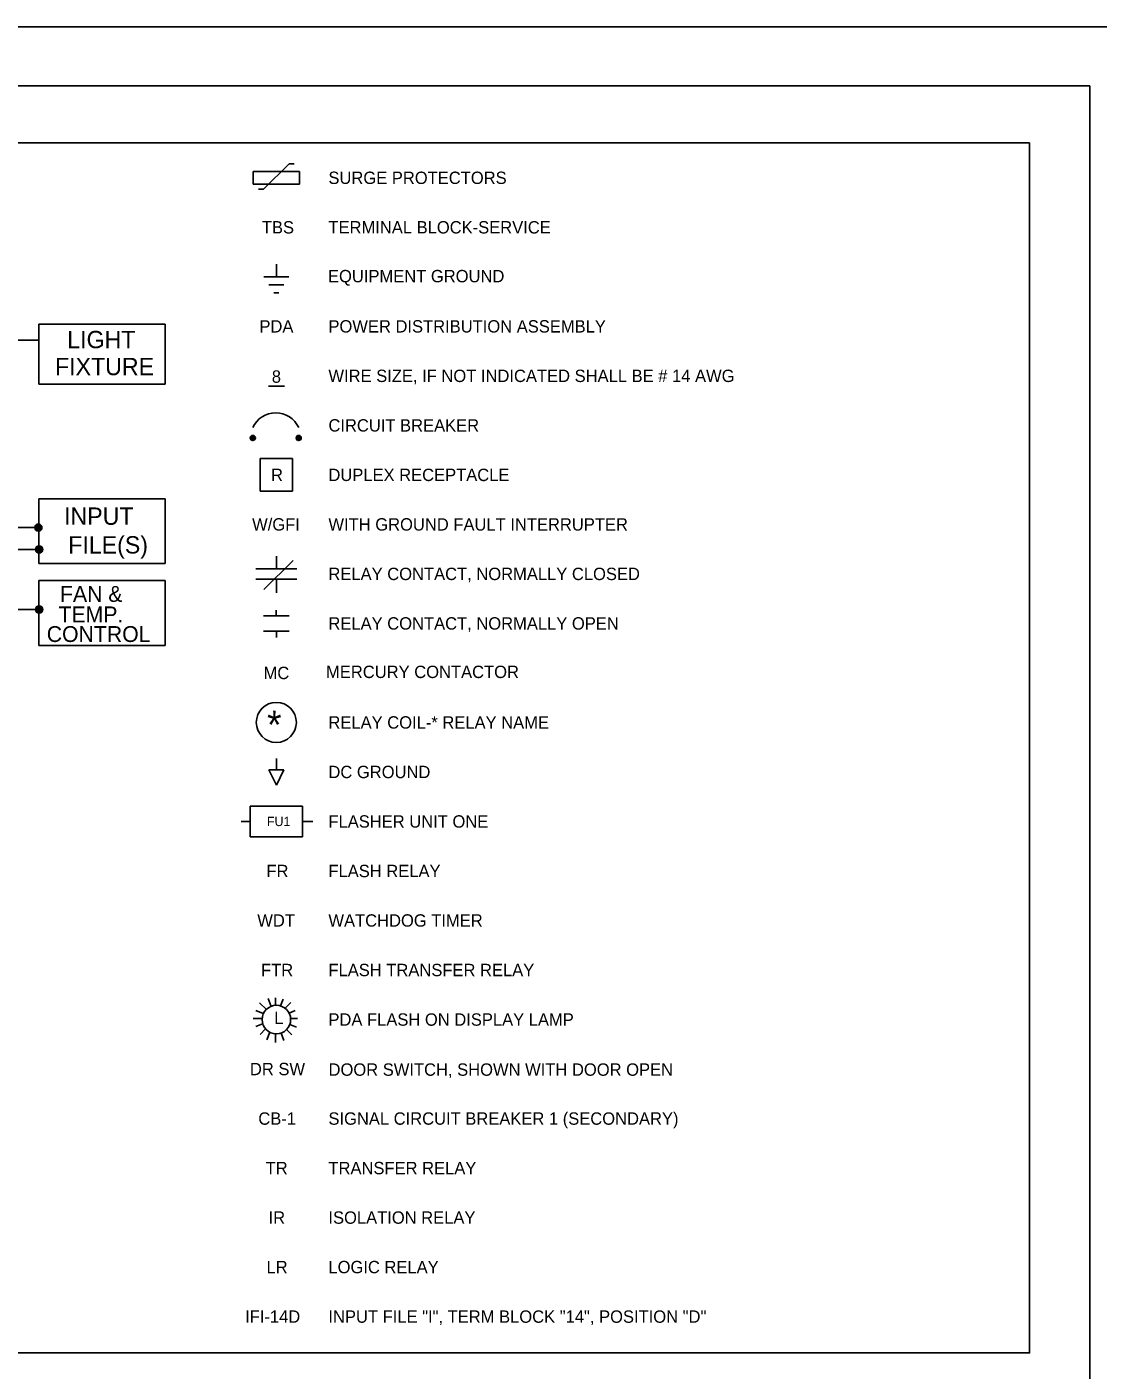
# Model space of a CAD drawing. Extents: x -1681 to 4975, y -177 to 1470.
# Drawn here: x 455.9 to 802.5, y 863.1 to 1297.9 of the extents above; entities that cross this region are included whole.
import ezdxf

# ---------------------------------------------------------------- set-up
doc = ezdxf.new("R2010")
doc.units = 0
for name, color, linetype in [('#plot_shape', 7, 'Continuous'), ('Level 1', 7, 'Continuous'), ('Level 2', 7, 'Continuous'), ('Level 6', 7, 'Continuous'), ('P_ODOT_PLAN_Border', 7, 'Continuous')]:
    doc.layers.add(name, color=color, linetype=linetype)

msp = doc.modelspace()

# ---------------------------------------------------------------- linework, layer by layer
at = {"layer": '#plot_shape'}
msp.add_lwpolyline([(837.99, 0), (837.99, 1297.9), (-1.83, 1297.9), (-1.83, 0)], close=True, dxfattribs=at)
at = {"layer": 'Level 1'}
for p, q in [((540.73, 1253.58), (532.48, 1245.33)), ((542.4, 1253.58), (540.73, 1253.58)), ((529.11, 1246.96), (529.11, 1251.13)), ((544.12, 1251.13), (529.11, 1251.13)), ((544.12, 1246.96), (544.12, 1251.13)), ((544.12, 1246.96), (529.11, 1246.96)), ((532.48, 1245.33), (530.81, 1245.33)), ((536.62, 1216.99), (536.62, 1221.12)), ((532.57, 1216.99), (540.66, 1216.99)), ((534.17, 1214.45), (539.07, 1214.45)), ((535.82, 1211.82), (537.43, 1211.82)), ((459.79, 1201.69), (459.79, 1182.22)), ((459.79, 1201.69), (500.63, 1201.69)), ((500.63, 1201.69), (500.63, 1182.22)), ((434.02, 1196.44), (459.79, 1196.44)), ((459.79, 1182.22), (500.63, 1182.22)), ((534.03, 1181.58), (539.2, 1181.58)), ((528.15, 1164.82), (529.72, 1165.21)), ((528.18, 1165.01), (529.63, 1165.36)), ((528.23, 1165.19), (529.49, 1165.49)), ((528.33, 1165.34), (529.29, 1165.59)), ((543.01, 1164.82), (544.58, 1165.21)), ((543.04, 1165.01), (544.48, 1165.36)), ((543.09, 1165.19), (544.34, 1165.49)), ((543.19, 1165.34), (544.15, 1165.59)), ((528.18, 1164.66), (529.8, 1165.05)), ((528.23, 1164.49), (529.82, 1164.87)), ((528.33, 1164.32), (529.81, 1164.67)), ((528.47, 1164.2), (529.73, 1164.46)), ((528.69, 1164.06), (529.57, 1164.24)), ((543.04, 1164.66), (544.66, 1165.05)), ((543.09, 1164.49), (544.68, 1164.87)), ((543.18, 1164.32), (544.66, 1164.67)), ((543.32, 1164.2), (544.59, 1164.46)), ((543.54, 1164.06), (544.43, 1164.24)), ((541.87, 1158.14), (531.36, 1158.14)), ((531.36, 1158.14), (531.36, 1147.64)), ((541.87, 1147.64), (541.87, 1158.14)), ((459.79, 1124.17), (459.79, 1145.17)), ((459.79, 1145.17), (500.63, 1145.17)), ((500.63, 1124.17), (500.63, 1145.17)), ((531.36, 1147.64), (541.87, 1147.64)), ((459.52, 1135.83), (387.38, 1135.83)), ((458.41, 1135.8), (460.61, 1136.35)), ((458.45, 1136.06), (460.47, 1136.56)), ((458.45, 1135.57), (460.72, 1136.12)), ((458.52, 1136.31), (460.28, 1136.74)), ((458.52, 1135.34), (460.75, 1135.87)), ((458.65, 1135.1), (460.73, 1135.59)), ((458.66, 1136.53), (460, 1136.87)), ((458.85, 1134.92), (460.62, 1135.29)), ((459.16, 1134.73), (460.4, 1134.99)), ((448.27, 1128.77), (459.79, 1128.77)), ((458.68, 1128.73), (460.87, 1129.28)), ((458.71, 1129), (460.74, 1129.49)), ((458.71, 1128.5), (460.98, 1129.05)), ((458.79, 1129.25), (460.54, 1129.67)), ((458.79, 1128.27), (461.01, 1128.81)), ((458.92, 1128.03), (460.99, 1128.53)), ((458.93, 1129.47), (460.27, 1129.81)), ((459.12, 1127.86), (460.88, 1128.23)), ((459.42, 1127.67), (460.66, 1127.92)), ((536.61, 1122.5), (536.61, 1126.57)), ((459.79, 1124.17), (500.63, 1124.17)), ((543.28, 1122.5), (529.95, 1122.5)), ((542.03, 1125.18), (532.6, 1115.75)), ((459.79, 1097.68), (459.79, 1118.68)), ((459.79, 1118.68), (500.63, 1118.68)), ((500.63, 1097.68), (500.63, 1118.68)), ((543.28, 1119.17), (529.95, 1119.17)), ((536.61, 1119.17), (536.61, 1114.74)), ((459.79, 1109.34), (337.27, 1109.34)), ((458.68, 1109.31), (460.87, 1109.86)), ((458.71, 1109.57), (460.74, 1110.07)), ((458.71, 1109.08), (460.98, 1109.63)), ((458.79, 1109.82), (460.54, 1110.25)), ((458.79, 1108.85), (461.01, 1109.38)), ((458.92, 1108.61), (460.99, 1109.1)), ((458.93, 1110.04), (460.27, 1110.38)), ((459.12, 1108.43), (460.88, 1108.8)), ((536.58, 1109.08), (536.58, 1107.31)), ((459.42, 1108.24), (460.66, 1108.5)), ((540.75, 1107.31), (532.41, 1107.31)), ((540.75, 1102.31), (532.41, 1102.31)), ((536.69, 1102.2), (536.69, 1100.26)), ((459.79, 1097.68), (500.63, 1097.68)), ((536.62, 1061.04), (536.62, 1057.44)), ((534.16, 1057.44), (536.61, 1052.44)), ((534.16, 1057.44), (539.07, 1057.44)), ((539.07, 1057.44), (536.61, 1052.42)), ((528.17, 1035.71), (528.17, 1045.71)), ((528.17, 1045.71), (545.06, 1045.71)), ((545.06, 1035.71), (545.06, 1045.71)), ((525.2, 1040.71), (528.19, 1040.71)), ((545.11, 1040.71), (548.43, 1040.71)), ((528.17, 1035.71), (545.06, 1035.71)), ((533.92, 983.41), (534.88, 980.84)), ((536.29, 983.64), (536.29, 981.17)), ((538.79, 983.16), (537.95, 981.05)), ((529.93, 979.56), (532.38, 978.54)), ((531.18, 982.04), (533.39, 979.85)), ((541.28, 982.15), (539.51, 980.31)), ((540.72, 978.7), (542.67, 979.49)), ((529.15, 976.93), (531.98, 976.93)), ((529.97, 974.36), (532.16, 975.24)), ((540.99, 974.97), (543.08, 974.11)), ((541.25, 976.93), (543.49, 976.93)), ((533.09, 973.59), (531.34, 971.76)), ((534.53, 972.47), (533.57, 970.07)), ((536.3, 971.99), (536.31, 969.18)), ((538.13, 972.21), (539.04, 969.8)), ((539.9, 973.37), (541.64, 971.64))]:
    msp.add_line(p, q, dxfattribs=at)
for centre, radius in [((529, 1164.84), 0.834), ((543.85, 1164.84), 0.834), ((459.59, 1135.82), 1.17), ((459.85, 1128.76), 1.17), ((459.85, 1109.33), 1.17), ((536.61, 1072.76), 6.48), ((536.61, 976.6), 4.63)]:
    msp.add_circle(centre, radius, dxfattribs=at)
msp.add_arc((536.42, 1164.85), 8.14, 24.0911, 155.9089, dxfattribs=at)
at = {"layer": 'Level 6'}
msp.add_lwpolyline([(780.36, 1260.34), (780.36, 868.69), (55.93, 868.69), (55.93, 1260.34)], close=True, dxfattribs=at)
at = {"layer": 'P_ODOT_PLAN_Border'}
msp.add_lwpolyline([(799.81, 57.26), (799.81, 1278.81), (36.34, 1278.81), (36.34, 57.26)], close=True, dxfattribs=at)

# ---------------------------------------------------------------- texts
at = {"layer": 'Level 2'}
for s, height, p in [('SURGE PROTECTORS', 4.0014, (553.46, 1247.04)), ('TBS', 4.001, (531.92, 1231.02)), ('TERMINAL BLOCK-SERVICE', 4.0014, (553.46, 1231.02)), ('EQUIPMENT GROUND', 4.0014, (553.32, 1215.22)), ('PDA', 4.001, (531.13, 1198.96)), ('POWER DISTRIBUTION ASSEMBLY', 4.0014, (553.46, 1198.96)), ('LIGHT', 5.601, (468.95, 1193.89)), ('FIXTURE', 5.601, (464.99, 1185.16)), ('WIRE SIZE, IF NOT INDICATED SHALL BE # 14 AWG', 4.0014, (553.46, 1182.94)), ('8', 4, (535.14, 1182.71)), ('CIRCUIT BREAKER', 4.0014, (553.46, 1166.91)), ('R', 4, (534.89, 1150.89)), ('DUPLEX RECEPTACLE', 4.0014, (553.46, 1150.89)), ('INPUT', 5.601, (467.92, 1136.73)), ('W/GFI', 4.001, (528.77, 1134.86)), ('WITH GROUND FAULT INTERRUPTER', 4.0014, (553.46, 1134.86)), ('FILE(S)', 5.601, (469.27, 1127.44)), ('RELAY CONTACT, NORMALLY CLOSED', 4.0014, (553.46, 1118.84)), ('FAN &', 5.134, (466.6, 1111.79)), ('TEMP.', 5.134, (466.11, 1105.16)), ('RELAY CONTACT, NORMALLY OPEN', 4.0014, (553.46, 1102.81)), ('CONTROL', 5.134, (462.31, 1098.8)), ('MC', 4.001, (532.47, 1086.78)), ('MERCURY CONTACTOR', 4.0014, (552.69, 1087.13)), ('*', 9, (533.61, 1067.54)), ('RELAY COIL-* RELAY NAME', 4.0014, (553.46, 1070.76)), ('DC GROUND', 4.001, (553.46, 1054.73)), ('FU1', 3.001, (533.57, 1039.21)), ('FLASHER UNIT ONE', 4.0014, (553.46, 1038.71)), ('FR', 4.001, (533.41, 1022.68)), ('FLASH RELAY', 4.0014, (553.46, 1022.68)), ('WDT', 4.001, (530.44, 1006.66)), ('WATCHDOG TIMER', 4.0014, (553.46, 1006.66)), ('FTR', 4.001, (531.66, 990.63)), ('FLASH TRANSFER RELAY', 4.0014, (553.46, 990.63)), ('L', 4, (535.92, 975.15)), ('PDA FLASH ON DISPLAY LAMP', 4.0014, (553.46, 974.6)), ('DR SW', 4.001, (528.06, 958.58)), ('DOOR SWITCH, SHOWN WITH DOOR OPEN', 4.0014, (553.5, 958.4)), ('CB-1', 4.001, (530.78, 942.55)), ('SIGNAL CIRCUIT BREAKER 1 (SECONDARY)', 4.0014, (553.46, 942.55)), ('TR', 4.001, (533.14, 926.53)), ('TRANSFER RELAY', 4.0014, (553.46, 926.53)), ('IR', 4.001, (534.09, 910.5)), ('ISOLATION RELAY', 4.0014, (553.46, 910.5)), ('LR', 4.001, (533.42, 894.48)), ('LOGIC RELAY', 4.0014, (553.46, 894.48)), ('IFI-14D', 4.001, (526.5, 878.45)), ('INPUT FILE "I", TERM BLOCK "14", POSITION "D"', 4.0014, (553.46, 878.45))]:
    msp.add_text(s, height=height, dxfattribs=at).set_placement(p)

doc.saveas('drawing.dxf')
